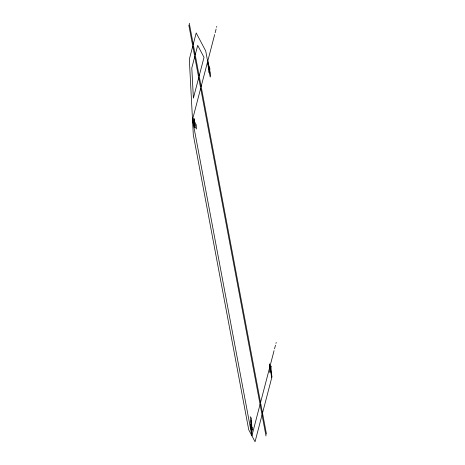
<?xml version="1.0" encoding="UTF-8"?>
<svg xmlns="http://www.w3.org/2000/svg" width="465" height="465" viewBox="0 0 465 465"><rect width="100%" height="100%" fill="white"/><g stroke="black" fill="none" stroke-linecap="round" stroke-linejoin="round"><path stroke-width="0.7" d="M192.766 46.14L189.325 59.334L193.301 134.763L248.729 429.776L255.053 441.75L262.045 414.914M193.237 44.32L196.201 32.951L205.693 50.912L209.058 68.826M194.742 56.678L191.795 67.989L193.388 98.156L198.7 77.748M195.219 54.858L197.689 45.372L204.019 57.346L199.177 75.929M260.069 404.376L251.891 435.763L192.504 119.674L200.682 88.286M201.153 86.467L207.437 62.357L208.82 69.733M214.679 34.555L207.907 60.537L209.297 67.913M215.15 32.736L216.097 29.097M216.574 27.278L216.812 26.371M260.54 402.556L269.781 367.071M270.02 366.164L274.059 350.645M274.536 348.826L275.483 345.187M275.96 343.368L276.193 342.455M269.351 372.366L270.177 369.181M270.415 368.268L271.008 365.996L271.205 372.482M262.522 413.089L271.409 378.975L271.287 375.081M193.527 119.691L193.975 120.534M194.422 121.382L196.213 124.771L196.439 129.038L194.649 125.649M192.504 119.674L194.085 122.667M194.533 123.516L195.672 125.66M193.754 123.957L194.201 124.8M209.692 70.023L210.68 75.289L210.209 77.109L209.215 71.843M209.453 70.93L209.849 73.04M189.278 23.25L266.48 434.165M188.807 25.069L266.003 435.984M251.827 426.934L251.379 418.401L250.484 416.704L250.931 425.243M251.943 429.067L252.053 431.2M251.094 420.68L251.379 426.085M251.495 428.219L251.891 435.763M251.048 427.376L251.158 429.509M209.535 67.007L208.587 70.645L208.983 72.749L209.93 69.111L209.535 67.007M269.624 364.054L269.386 364.967L271.763 377.609L272.002 376.702L269.624 364.054M194.312 119.249L193.864 118.401L194.312 126.933L194.759 127.782L194.312 119.249M252.274 427.783L250.484 424.394L250.6 426.527L252.39 429.916L252.274 427.783"/></g></svg>
